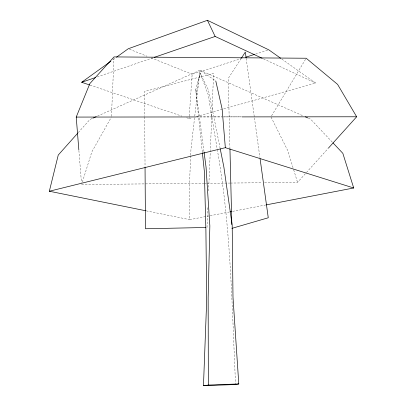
<?xml version="1.0" encoding="UTF-8"?>
<svg xmlns="http://www.w3.org/2000/svg" width="406" height="406" viewBox="0 0 406 406"><rect width="100%" height="100%" fill="white"/><g stroke="black" fill="none" stroke-linecap="round" stroke-linejoin="round"><path stroke-width="0.3" stroke-dasharray="2.03 1.52" d="M190.683 155.792L189.358 187.267L189.698 219.656L209.577 215.819M190.708 155.163L190.947 149.494L194.687 116.766M207.03 227.467L207.918 206.629M208.593 190.845L210.242 152.331M210.267 151.702L213.612 73.41L144.506 91.487L144.678 116.157M111.452 116.39L113.979 58.185M186.714 117.765L189.115 118.577L189.242 116.7M189.282 116.075L192.139 74.232L242.275 58.307M194.758 116.136L200.006 70.192L303.678 116.106M202.31 151.996L196.139 93.771L200.117 73.034L208.461 90.076L220.123 148.307M196.139 93.771L195.763 89.665L200.117 73.034L208.07 94.339L217.174 148.972M82.367 182.106L91.827 151.9L111.122 117.567M305.53 59.317L270.934 116.852L287.849 150.799L293.518 169.282M241.205 58.408L228.213 78.459L229.928 148.033M78.262 132.584L89.934 119.486L92.238 118.456M264.616 182.72L297.547 182.395L327.947 148.647M112.893 59.804L115.451 57.962M97.425 116.131L200.006 70.192L215.799 81.017M97.232 76.937L152.895 57.825M255.562 54.084L267.64 50.248M189.115 118.577L192.155 117.72M196.418 116.527L315.675 83.098L281.713 58.992M210.201 215.698L229.456 211.978M232.562 211.379L265.488 205.02M81.611 184.522L203.827 183.319M204.462 183.314L206.36 183.294M206.994 183.289L229.791 183.065M230.42 183.055L262.083 182.746M196.245 116.933L221.564 116.903M224.097 116.903L241.819 116.882M196.499 116.948L221.823 116.918M222.452 116.918L241.443 116.898M146.226 210.856L189.698 219.656M90.071 85.123L181.913 116.141M129.423 49.217L147.008 56.231M151.108 57.87L192.139 74.232M308.311 118.156L310.626 119.186L332.534 142.404M263.403 58.84L315.675 83.098M293.7 169.875L297.547 182.395M217.276 149.596C231.029 227.116 231.882 306.083 235.576 384.518M246.178 58.352L254.354 117.354M254.44 117.979L259.916 157.523M195.763 89.665L203.979 151.555M78.891 150.484L81.459 182.634M144.683 116.791L145.043 166.764"/><path stroke-width="0.61" d="M220.25 148.926L223.848 166.891L232.196 225.33L232.993 297.238L238.789 383.949L235.576 384.518L203.472 385.7L206.69 300.44L205.903 230.106L204.365 171.403L202.376 152.62M145.607 210.729L49.344 191.236L58.251 155.041L77.845 133.051M78.84 149.855L76.221 117.075L89.863 83.58L114.03 56.921L306.18 58.231L337.604 84.402L356.656 116.776L328.368 148.18M241.55 57.88L245.31 52.08L246.092 57.728M89.472 84.92L81.667 82.281L110.843 61.281M116.476 57.226L128.25 48.75L207.425 20.3L268.848 49.862L280.683 58.261M92.817 118.197L96.273 116.649M81.667 82.281L95.435 77.556M154.092 57.413L215.144 36.449L262.251 58.307M245.899 57.155L254.354 54.47M231.912 228.355L268.264 217.773L260.094 158.776M49.344 191.236L225.34 147.677L353.702 187.983L342.847 153.336L332.966 142.861M230.08 211.861L231.324 211.617M266.113 204.903L353.702 187.983M203.472 385.7L208.349 385.061L238.789 383.949M205.771 227.492L145.485 228.756L145.049 167.394M76.221 117.075L195.865 116.948M242.077 116.898L356.656 116.776M305.413 116.877L307.733 117.902M207.425 20.3L215.144 36.449M215.799 81.017L222.138 109.062L225.34 147.677M204.066 152.179L206.055 167.186L209.851 225.929L208.156 297.568L208.349 385.061M229.948 148.667L231.821 224.564"/></g></svg>
